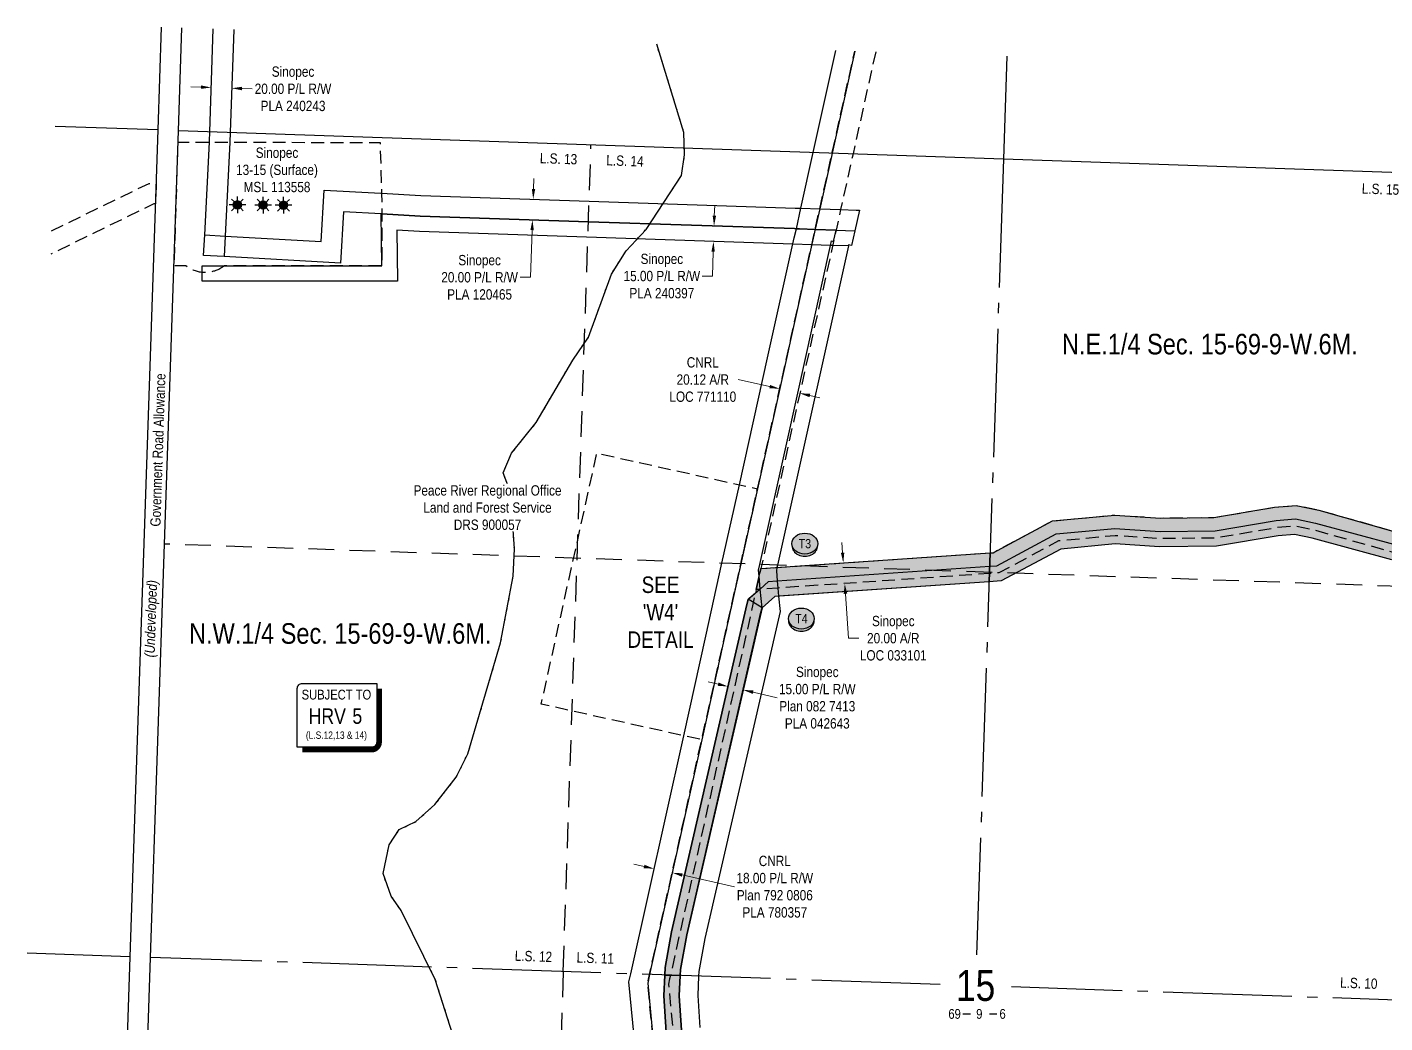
# Model space of a CAD drawing. Extents: x 350681 to 358578, y 6093397 to 6099726.
# Drawn here: x 352862 to 354182, y 6094285 to 6095252 of the extents above; entities that cross this region are included whole.
import ezdxf
from ezdxf.enums import TextEntityAlignment as Align

# ---------------------------------------------------------------- set-up
doc = ezdxf.new("R2010")
doc.units = 0
doc.header["$LTSCALE"] = 5
doc.header["$PDMODE"] = 3
doc.header["$PDSIZE"] = 20
for name, pattern in [('foc-ACCESSROAD', [3.75, 2.5, -1.25]), ('foc-LSD', [8, 5, -3]), ('foc-QUARTERLINE', [33, 25, -3, 2, -3]), ('foc-WHEELTRACKS', [2, 0.4, -1.6])]:
    doc.linetypes.add(name, pattern=pattern)
doc.layers.get('Defpoints').update_dxf_attribs({"color": 9})
for name, color, linetype in [('10', 1, 'Continuous'), ('9', 3, 'Continuous'), ('C-AR', 13, 'foc-ACCESSROAD'), ('C-RW', 13, 'Continuous'), ('C-SYMBOL', 7, 'Continuous'), ('CG-NOTES', 7, 'Continuous'), ('CTW', 7, 'Continuous'), ('DETAIL-T', 7, 'Continuous'), ('F-AR', 190, 'foc-ACCESSROAD'), ('F-RW', 190, 'Continuous'), ('F-WS', 190, 'foc-ACCESSROAD'), ('F-WS-S', 8, 'Continuous'), ('L-ROAD-T', 7, 'Continuous'), ('L-SEC', 7, 'Continuous'), ('L-SECLBL', 7, 'Continuous'), ('L-SECQ', 8, 'foc-QUARTERLINE'), ('L-SECTION-LSD', 7, 'foc-LSD'), ('P-BUFFER-H 100m', 191, 'Continuous'), ('P-CROSSINGS', 250, 'Continuous'), ('P-TEMP-BLUE', 146, 'Continuous'), ('T-WATER-P3', 160, 'foc-WHEELTRACKS')]:
    doc.layers.add(name, color=color, linetype=linetype)
for name, color, linetype, lineweight in [('C-AR-T', 13, 'Continuous', 9), ('C-RW-T', 13, 'Continuous', 9), ('F-AR-T', 190, 'Continuous', 9), ('F-RW-T', 190, 'Continuous', 9), ('F-WS-T', 190, 'Continuous', 9), ('T-TEXT', 48, 'Continuous', 18)]:
    doc.layers.add(name, color=color, linetype=linetype, lineweight=lineweight)
doc.layers.add('P-TEMP-BLUE-H', color=7, linetype='Continuous', true_color=0x99e6ff)
doc.styles.add('100L', font='ARIALN.TTF', dxfattribs={"height": 11})
doc.styles.add('175L', font='ARIALN.TTF', dxfattribs={"height": 20})
doc.styles.add('80CG', font='ARIALN.TTF', dxfattribs={"height": 10})
doc.styles.add('80L', font='ARIALN.TTF', dxfattribs={"height": 10})
doc.styles.add('80LS', font='ARIALNI.TTF', dxfattribs={"height": 10})
doc.styles.add('Crossing', font='ARIALN.TTF', dxfattribs={"height": 10})
doc.styles.add('foc-LtypeFont', font='ARIALN.TTF', dxfattribs={"height": 7.35})
doc.styles.add('HRV', font='ARIALN.TTF', dxfattribs={"height": 3})
doc.styles.add('SIMPLEX', font='ARIALN.TTF')
doc.linetypes.add('foc-TOPO-flowdirection-NOLINE', pattern='A,0,[">",foc-LtypeFont,S=0.3,R=0,X=0,Y=-0.945],-20,[">",foc-LtypeFont,S=0.3,R=0,X=0,Y=-0.945],0', length=20)
doc.dimstyles.new('Compass 5 000', dxfattribs={"dimscale": 5, "dimtxt": 9, "dimasz": 2, "dimexe": 0.2, "dimexo": 0.0625, "dimgap": 0.5, "dimtad": 0, "dimtih": 1, "dimtoh": 1, "dimzin": 0, "dimdsep": 46, "dimtxsty": '80CG', "dimcen": 0.1, "dimse1": 1, "dimse2": 1, "dimclrd": 256, "dimclrt": 256, "dimaunit": 1, "dimadec": 4, "dimazin": 0, "dimtfac": 0.06, "dimtofl": 0, "dimtmove": 0, "dimatfit": 1, "dimfxl": 0.2, "dimtolj": 1, "dimtzin": 0, "dimlwd": -1, "dimarcsym": 0})

# ---------------------------------------------------------------- blocks, each defined once
blk = doc.blocks.new('L-SECLBL')
at = {"layer": '9', "color": 7}
for p, q in [((-5.1, -27.8), (-12.3, -27.8)), ((20.7, -27.8), (13.5, -27.8))]:
    blk.add_line(p, q, dxfattribs=at)
at = {"layer": '10', "color": 2, "style": 'SIMPLEX'}
blk.add_attdef('SEC', text='', height=30, dxfattribs=at).set_placement((0, 0), align=Align.MIDDLE)
at = {"layer": '10', "color": 5, "style": '80L'}
blk.add_attdef('TWP', text='', height=9.5, dxfattribs=at).set_placement((-14.4, -27.4), align=Align.MIDDLE_RIGHT)
blk.add_attdef('RGE', text='', height=9.5, dxfattribs=at).set_placement((3.6, -27.4), align=Align.MIDDLE_CENTER)
blk.add_attdef('MER', text='', height=9.5, dxfattribs=at).set_placement((23.2, -27.4), align=Align.MIDDLE_LEFT)
blk = doc.blocks.new('HRV')
blk.add_lwpolyline([(-35.1, 31.6), (37.2, 31.6), (37.2, -25.5, -0.414214), (32.2, -30.5), (-40.1, -30.5), (-40.1, 26.6, -0.414214)], format="xyb", close=True)
at = {"const_width": 5, "flags": 128}
blk.add_lwpolyline([(-35.1, -33), (32.2, -33, 0.414214), (39.7, -25.5), (39.7, 26.6)], format="xyb", dxfattribs=at)
at = {"style": '80L'}
blk.add_text('SUBJECT TO', height=9.5, dxfattribs=at).set_placement((-2, 13.1), align=Align.BOTTOM_CENTER)
blk.add_attdef('(N.W.1/4 00)', text='', height=7.12, dxfattribs=at).set_placement((-2, -24.4), align=Align.BOTTOM_CENTER)
at = {"layer": 'CTW', "color": 3, "style": 'HRV'}
blk.add_text('HRV', height=15, dxfattribs=at).set_placement((-10.9, -0.2), align=Align.MIDDLE_CENTER)
blk.add_attdef('0', text='', height=15, dxfattribs=at).set_placement((18.3, -0.2), align=Align.MIDDLE_CENTER)
blk = doc.blocks.new('*D386')
at = {"layer": 'C-AR-T', "transparency": 16777216}
for p, q in [((353584.1, 6094903), (353553.4, 6094909.8)), ((353623.2, 6094894.3), (353632.9, 6094892.2))]:
    blk.add_line(p, q, dxfattribs=at)
for points in [[(353584.5, 6094904.6), (353583.8, 6094901.4), (353593.9, 6094900.9)], [(353623.5, 6094896), (353622.8, 6094892.7), (353613.4, 6094896.5)]]:
    blk.add_solid(points, dxfattribs=at)
at = {"layer": 'Defpoints', "color": 0, "transparency": 16777216}
for p in [(353595.4, 6094907.8), (353615, 6094903.5), (353593.9, 6094900.9)]:
    blk.add_point(p, dxfattribs=at)
at = {"layer": 'C-AR-T', "transparency": 16777216, "insert": (353519.1, 6094909.8), "char_height": 10, "attachment_point": 5, "style": '80CG'}
blk.add_mtext('\\A1;CNRL\\P20.12 A/R\\PLOC 771110', dxfattribs=at)
blk = doc.blocks.new('*D393')
at = {"layer": 'Defpoints', "color": 0, "transparency": 16777216}
for p in [(353558.3, 6094608.2), (353538.3, 6094588.2), (353552.9, 6094584.8)]:
    blk.add_point(p, dxfattribs=at)
at = {"layer": 'F-RW-T', "transparency": 16777216}
for p, q in [((353533.9, 6094613.8), (353524.2, 6094616)), ((353568, 6094605.9), (353591.3, 6094600.6))]:
    blk.add_line(p, q, dxfattribs=at)
for points in [[(353534.3, 6094615.4), (353533.6, 6094612.2), (353543.7, 6094611.5)], [(353568.4, 6094607.6), (353567.7, 6094604.3), (353558.3, 6094608.2)]]:
    blk.add_solid(points, dxfattribs=at)
at = {"layer": 'F-RW-T', "transparency": 16777216, "insert": (353630.4, 6094600.6), "char_height": 10, "attachment_point": 5, "style": '80CG'}
blk.add_mtext('\\A1;Sinopec\\P15.00 P/L R/W\\PPlan 082 7413\\PPLA 042643', dxfattribs=at)
blk = doc.blocks.new('*D398')
at = {"layer": 'Defpoints', "color": 0, "transparency": 16777216}
for p in [(353308.2, 6095086.6), (353307.6, 6095066.6), (353353.5, 6095065.1)]:
    blk.add_point(p, dxfattribs=at)
at = {"layer": 'F-RW-T', "transparency": 16777216}
for p, q in [((353354.5, 6095095.1), (353354.9, 6095105.1)), ((353353.2, 6095055.1), (353351.6, 6095009.2)), ((353351.6, 6095009.2), (353341.6, 6095009.2))]:
    blk.add_line(p, q, dxfattribs=at)
for points in [[(353352.9, 6095095.1), (353356.2, 6095095), (353354.2, 6095085.1)], [(353351.5, 6095055.2), (353354.8, 6095055), (353353.5, 6095065.1)]]:
    blk.add_solid(points, dxfattribs=at)
at = {"layer": 'F-RW-T', "transparency": 16777216, "insert": (353302.1, 6095009.2), "char_height": 10, "attachment_point": 5, "style": '80CG'}
blk.add_mtext('\\A1;Sinopec\\P20.00 P/L R/W\\PPLA 120465', dxfattribs=at)
blk = doc.blocks.new('*D400')
at = {"layer": 'Defpoints', "color": 0, "transparency": 16777216}
for p in [(353041.2, 6095195.4), (353061.2, 6095194.7), (353061.1, 6095193)]:
    blk.add_point(p, dxfattribs=at)
at = {"layer": 'F-RW-T', "transparency": 16777216}
for p, q in [((353031.2, 6095194), (353021.2, 6095194.4)), ((353071.1, 6095192.7), (353081.1, 6095192.4))]:
    blk.add_line(p, q, dxfattribs=at)
for points in [[(353031.2, 6095195.7), (353031.1, 6095192.4), (353041.2, 6095193.7)], [(353071.2, 6095194.4), (353071.1, 6095191), (353061.1, 6095193)]]:
    blk.add_solid(points, dxfattribs=at)
at = {"layer": 'F-RW-T', "transparency": 16777216, "insert": (353120.7, 6095192.4), "char_height": 10, "attachment_point": 5, "style": '80CG'}
blk.add_mtext('\\A1;Sinopec\\P20.00 P/L R/W\\PPLA 240243', dxfattribs=at)
blk = doc.blocks.new('*D401')
at = {"layer": 'Defpoints', "color": 0, "transparency": 16777216}
for p in [(353504.9, 6095060), (353504.4, 6095045), (353529.5, 6095044.1)]:
    blk.add_point(p, dxfattribs=at)
at = {"layer": 'F-RW-T', "transparency": 16777216}
for p, q in [((353530.3, 6095069.1), (353530.7, 6095079.1)), ((353529.2, 6095034.1), (353528.4, 6095010.4)), ((353528.4, 6095010.4), (353518.4, 6095010.4))]:
    blk.add_line(p, q, dxfattribs=at)
for points in [[(353528.7, 6095069.2), (353532, 6095069.1), (353530, 6095059.1)], [(353527.5, 6095034.2), (353530.8, 6095034.1), (353529.5, 6095044.1)]]:
    blk.add_solid(points, dxfattribs=at)
at = {"layer": 'F-RW-T', "transparency": 16777216, "insert": (353479.3, 6095010.4), "char_height": 10, "attachment_point": 5, "style": '80CG'}
blk.add_mtext('\\A1;Sinopec\\P15.00 P/L R/W\\PPLA 240397', dxfattribs=at)
blk = doc.blocks.new('*D403')
at = {"layer": 'C-RW-T', "transparency": 16777216}
for p, q in [((353462, 6094436.5), (353452.2, 6094438.7)), ((353499, 6094428.3), (353550, 6094416.9))]:
    blk.add_line(p, q, dxfattribs=at)
for points in [[(353462.4, 6094438.2), (353461.6, 6094434.9), (353471.8, 6094434.4)], [(353499.4, 6094429.9), (353498.7, 6094426.7), (353489.3, 6094430.5)]]:
    blk.add_solid(points, dxfattribs=at)
at = {"layer": 'Defpoints', "color": 0, "transparency": 16777216}
for p in [(353483.7, 6094488.2), (353501.3, 6094484.3), (353471.8, 6094434.4)]:
    blk.add_point(p, dxfattribs=at)
at = {"layer": 'C-RW-T', "transparency": 16777216, "insert": (353589.1, 6094416.9), "char_height": 10, "attachment_point": 5, "style": '80CG'}
blk.add_mtext('\\A1;CNRL\\P18.00 P/L R/W\\PPlan 792 0806\\PPLA 780357', dxfattribs=at)
blk = doc.blocks.new('*D405')
at = {"layer": 'Defpoints', "color": 0, "transparency": 16777216}
for p in [(353722.9, 6094736.2), (353655.7, 6094731.6), (353724.3, 6094716.2)]:
    blk.add_point(p, dxfattribs=at)
at = {"layer": 'F-AR-T', "transparency": 16777216}
for p, q in [((353655, 6094741.5), (353654.4, 6094751.5)), ((353657.8, 6094701.6), (353660.8, 6094658.4)), ((353660.8, 6094658.4), (353670.8, 6094658.4))]:
    blk.add_line(p, q, dxfattribs=at)
for points in [[(353656.7, 6094741.7), (353653.4, 6094741.4), (353655.7, 6094731.6)], [(353659.5, 6094701.8), (353656.1, 6094701.5), (353657.1, 6094711.6)]]:
    blk.add_solid(points, dxfattribs=at)
at = {"layer": 'F-AR-T', "transparency": 16777216, "insert": (353704.3, 6094658.4), "char_height": 10, "attachment_point": 5, "style": '80CG'}
blk.add_mtext('\\A1;Sinopec\\P20.00 A/R\\PLOC 033101', dxfattribs=at)
blk = doc.blocks.new('GAS')
h = blk.add_hatch(color=255)
h.dxf.hatch_style = 1
edge = h.paths.add_edge_path()
edge.add_arc((0, 0), 0.9, 0, 360)
for p, q in [((-0.81, 0), (-1.62, 0)), ((-0.57, 0.57), (-1.14, 1.14)), ((0, 0.81), (0, 1.62)), ((0.57, 0.57), (1.14, 1.14)), ((1.62, 0), (0.81, 0)), ((-0.57, -0.57), (-1.14, -1.14)), ((0, -0.81), (0, -1.62)), ((1.14, -1.14), (0.57, -0.57))]:
    blk.add_line(p, q)
blk.add_circle((0, 0), 0.8)
blk = doc.blocks.new('XING3')
h = blk.add_hatch(color=250)
h.dxf.hatch_style = 1
edge = h.paths.add_edge_path()
edge.add_ellipse((0, -2), major_axis=(-12.5, 0), ratio=0.816297, start_angle=0, end_angle=180)
edge.add_line((12.5, -2), (12.5, 0))
edge.add_ellipse((0, 0), major_axis=(-12.5, 0), ratio=0.816297, start_angle=0, end_angle=180, ccw=False)
edge.add_line((-12.5, 0), (-12.5, -2))
at = {"layer": 'P-BUFFER-H 100m'}
h = blk.add_hatch(color=256, dxfattribs=at)
h.dxf.hatch_style = 1
edge = h.paths.add_edge_path()
edge.add_ellipse((0, 0), major_axis=(-12.5, 0), ratio=0.816297, start_angle=0, end_angle=360)
at = {"color": 250}
blk.add_ellipse((0, 0), major_axis=(-12.5, 0), ratio=0.816297, dxfattribs=at)
blk.add_ellipse((0, -2), major_axis=(-12.5, 0), ratio=0.816297, start_param=0, end_param=3.141593, dxfattribs=at)
at = {"color": 250, "style": 'Crossing'}
blk.add_attdef('CROSSING', text='', height=9, dxfattribs=at).set_placement((0.1, 0), align=Align.MIDDLE_CENTER)
at = {"color": 250, "style": 'Crossing', "flags": 1}
for tag, p in [('OWNER', (0.1, -12.5)), ('DESCRIPTION', (0.1, -25.8)), ('LOCATION', (0.1, -39.3)), ('DWG_REF', (0.1, -52.8))]:
    blk.add_attdef(tag, text='', height=9, dxfattribs=at).set_placement(p, align=Align.MIDDLE_CENTER)

msp = doc.modelspace()

# ---------------------------------------------------------------- hatches: boundary and pattern name
at = {"layer": 'P-TEMP-BLUE-H'}
h = msp.add_hatch(color=256, dxfattribs=at)
h.dxf.hatch_style = 1
h.paths.add_polyline_path([(354610.688, 6095021.38), (354287.191, 6094731.321), (354189.151, 6094734.756), (354111.421, 6094755.797), (354094.501, 6094759.238), (354078.411, 6094757.902), (354018.459, 6094747.813), (353963.247, 6094747.249), (353920.05, 6094750.064), (353867.235, 6094745.116), (353809.335, 6094714.059), (353797.535, 6094713.249), (353798.479, 6094741.372), (353801.41, 6094741.573), (353858.99, 6094772.458), (353919.651, 6094778.142), (353964.015, 6094775.252), (354015.978, 6094775.781), (354074.923, 6094785.701), (354096.165, 6094787.466), (354117.986, 6094783.028), (354190.043, 6094762.627), (354279.464, 6094757.499), (354384.391, 6094852.967), (354387.754, 6094849.269), (354611.742, 6095053.09)])
h = msp.add_hatch(color=256, dxfattribs=at)
h.dxf.hatch_style = 1
h.paths.add_polyline_path([(353797.535, 6094713.249), (353589.101, 6094698.937), (353576.705, 6094688.085), (353563.23, 6094696.486), (353574.229, 6094705.932), (353570.982, 6094705.709), (353575.508, 6094726.062), (353591.237, 6094727.142), (353798.479, 6094741.372)])
h = msp.add_hatch(color=256, dxfattribs=at)
h.dxf.hatch_style = 1
h.paths.add_polyline_path([(353482.105, 6094331.063), (353497.094, 6094330.549), (353497.385, 6094336.517), (353503.501, 6094370.176), (353575.657, 6094683.625), (353576.687, 6094688.096), (353563.23, 6094696.486), (353561.044, 6094686.989), (353488.809, 6094373.2), (353482.455, 6094338.23)])
h = msp.add_hatch(color=256, dxfattribs=at)
h.dxf.hatch_style = 1
h.paths.add_polyline_path([(353482.105, 6094331.063), (353481.114, 6094310.778), (353483.569, 6094275.497), (353488.099, 6094254.799), (353493.649, 6094239.633), (353494.96, 6094236.05), (353497.749, 6094230.01), (353506.766, 6094210.486), (353541.946, 6094168.422), (353645.288, 6094052.41), (353610.566, 6094020.665), (353703.941, 6093914.045), (353715.393, 6093923.729), (353631.518, 6094019.502), (353666.333, 6094051.33), (353553.299, 6094178.222), (353519.547, 6094218.58), (353511.364, 6094236.297), (353508.832, 6094241.78), (353507.732, 6094244.786), (353502.532, 6094258.998), (353498.453, 6094277.632), (353496.136, 6094310.933), (353497.094, 6094330.549)])

# ---------------------------------------------------------------- linework, layer by layer
at = {"layer": 'C-AR', "flags": 128}
msp.add_lwpolyline([(353687.208, 6095228.473), (353665.139, 6095129.185), (353664.331, 6095125.56), (353663.604, 6095122.286), (353653.099, 6095075.036), (353648.684, 6095055.178), (353646.237, 6095044.163), (353601.096, 6094841.144), (353576.392, 6094730.04), (353575.508, 6094726.062), (353573.911, 6094718.883), (353573.657, 6094717.743), (353570.982, 6094705.709), (353570.277, 6094702.538), (353569.172, 6094697.568), (353487.637, 6094330.856), (353486.888, 6094327.488), (353485.732, 6094322.064), (353493.649, 6094239.633), (353494.182, 6094234.082), (353497.749, 6094230.01), (353636.579, 6094071.539), (353649.759, 6094056.496), (353654.486, 6094051.101), (353657.773, 6094047.348), (353659.643, 6094045.214), (353670.24, 6094033.119), (353673.688, 6094029.208), (353770.85, 6093918.275), (353784.785, 6093902.369), (353867.118, 6093808.433)], dxfattribs=at)
at = {"layer": 'F-AR', "flags": 128}
msp.add_lwpolyline([(352886.012, 6095054.36), (352980.673, 6095100.5), (352987.608, 6095100.477), (352986.93, 6095080.497), (352985.283, 6095080.498), (352885.245, 6095031.737)], dxfattribs=at)
msp.add_lwpolyline([(354611.047, 6095032.183), (354397.847, 6094838.177), (354288.677, 6094738.85), (354189.383, 6094742.033), (354113.264, 6094763.585), (354094.977, 6094767.303), (354077.414, 6094765.845), (354017.751, 6094755.803), (353963.466, 6094755.249), (353919.936, 6094758.086), (353864.879, 6094752.927), (353807.071, 6094721.92), (353797.805, 6094721.284), (353592.009, 6094707.152), (353574.936, 6094706.221), (353574.229, 6094705.932), (353570.982, 6094705.709), (353573.657, 6094717.743), (353573.911, 6094718.883), (353575.508, 6094726.062), (353591.237, 6094727.142), (353798.479, 6094741.372), (353801.41, 6094741.573), (353858.99, 6094772.458), (353919.651, 6094778.142), (353964.015, 6094775.252), (354015.978, 6094775.781), (354074.923, 6094785.701), (354096.165, 6094787.466), (354117.986, 6094783.028), (354190.043, 6094762.627), (354279.464, 6094757.499), (354384.391, 6094852.967), (354387.754, 6094849.269), (354611.742, 6095053.09), (354611.378, 6095042.142), (354611.047, 6095032.183)], close=True, dxfattribs=at)
at = {"layer": 'F-RW'}
msp.add_lwpolyline([(353063.045, 6095249.927), (353059.709, 6095150.003), (353059.39, 6095140.489), (353054.765, 6095049.321), (353053.752, 6095029.352), (353033.788, 6095030.467), (353034.836, 6095050.436), (353039.366, 6095140.474), (353039.42, 6095141.537), (353039.725, 6095150.692), (353043.061, 6095250.614)], dxfattribs=at)
msp.add_lwpolyline([(353407.879, 6095063.261), (353608.356, 6095056.51), (353610.052, 6095056.455), (353613.232, 6095056.348), (353628.349, 6095055.839), (353648.68, 6095055.154), (353666.966, 6095054.499), (353663.804, 6095040.251), (353660.879, 6095040.913), (353660.611, 6095039.704), (353645.36, 6095040.219), (353643.332, 6095040.287), (353625.027, 6095040.905), (353606.73, 6095041.522), (353243.519, 6095053.796), (353221.54, 6095055.013), (353222.258, 6095005.337), (353032.305, 6095005.37), (353032.307, 6095013.976), (353032.309, 6095020.441), (353053.805, 6095020.399), (353207.044, 6095020.336), (353206.313, 6095070.888), (353207.06, 6095070.846), (353244.191, 6095068.778), (353407.879, 6095063.261)], close=True, dxfattribs=at)
at = {"layer": 'F-WS', "flags": 128}
for points in [[(353052.962, 6095019.719), (353052.098, 6095019.103), (353051.212, 6095018.518), (353050.306, 6095017.965), (353049.381, 6095017.444), (353048.439, 6095016.956), (353047.479, 6095016.502), (353046.505, 6095016.082), (353045.516, 6095015.697), (353044.513, 6095015.347), (353043.5, 6095015.032), (353042.475, 6095014.754), (353041.441, 6095014.512), (353040.4, 6095014.307), (353039.352, 6095014.139), (353038.299, 6095014.007), (353037.241, 6095013.914), (353036.181, 6095013.858), (353035.12, 6095013.839), (353034.059, 6095013.859), (353032.998, 6095013.915), (353032.307, 6095013.976), (353031.941, 6095014.009), (353030.888, 6095014.14), (353029.84, 6095014.309), (353028.799, 6095014.514), (353027.765, 6095014.756), (353026.741, 6095015.035), (353025.727, 6095015.35), (353024.725, 6095015.701), (353023.736, 6095016.086), (353022.761, 6095016.506), (353021.802, 6095016.961), (353020.86, 6095017.449), (353019.935, 6095017.971), (353019.03, 6095018.525), (353018.144, 6095019.11), (353016.438, 6095020.373), (353005.184, 6095020.375), (353009.087, 6095140.462), (353039.365, 6095140.447), (353059.388, 6095140.444), (353205.299, 6095140.355), (353206.771, 6095092.685), (353206.797, 6095090.885), (353207.061, 6095072.643), (353207.06, 6095070.846), (353207.044, 6095020.336), (353053.805, 6095020.399), (353052.962, 6095019.719)], [(353546.109, 6094685.964), (353518.046, 6094559.742), (353500.532, 6094563.625), (353362.043, 6094594.32), (353397.443, 6094754.031), (353416.129, 6094838.336), (353554.727, 6094807.618), (353572.292, 6094803.723), (353556.064, 6094730.737), (353548.372, 6094696.14), (353546.109, 6094685.964)]]:
    msp.add_lwpolyline(points, close=True, dxfattribs=at)
at = {"layer": 'L-SEC', "flags": 128}
for points in [[(352992.652, 6095252.347), (352989.369, 6095152.425)], [(353009.469, 6095151.735), (353012.752, 6095251.656)], [(352989.369, 6095152.425), (352889.45, 6095155.763)], [(352989.369, 6095152.425), (352962.125, 6094348.875)], [(352982.226, 6094348.186), (353009.469, 6095151.735)], [(353811.329, 6095124.171), (353009.469, 6095151.735)], [(354613.188, 6095096.603), (353811.329, 6095124.171)], [(352962.125, 6094348.875), (352935.418, 6093545.19)], [(352955.52, 6093544.504), (352982.226, 6094348.186)]]:
    msp.add_lwpolyline(points, dxfattribs=at)
at = {"layer": 'L-SECQ', "flags": 128}
for points in [[(353814.585, 6095224.095), (353811.329, 6095124.171)], [(353811.329, 6095124.171), (353785.365, 6094350.687)], [(352962.125, 6094348.875), (352862.206, 6094352.229)], [(353749.917, 6094321.889), (352982.226, 6094348.186)], [(354586.493, 6094293.232), (353819.142, 6094319.517)]]:
    msp.add_lwpolyline(points, dxfattribs=at)
at = {"layer": 'L-SECTION-LSD', "flags": 128}
for points in [[(353383.428, 6094334.443), (353410.399, 6095137.953)], [(354599.84, 6094694.918), (352995.848, 6094749.961)]]:
    msp.add_lwpolyline(points, dxfattribs=at)
at = {"layer": 'P-TEMP-BLUE'}
for points in [[(354189.151, 6094734.756), (354111.421, 6094755.797), (354094.501, 6094759.238), (354078.411, 6094757.902), (354018.459, 6094747.813), (353963.247, 6094747.249), (353920.05, 6094750.064), (353867.235, 6094745.116), (353809.335, 6094714.059), (353797.535, 6094713.249), (353798.479, 6094741.372), (353801.41, 6094741.573), (353858.99, 6094772.458), (353919.651, 6094778.142), (353964.015, 6094775.252), (354015.978, 6094775.781), (354074.923, 6094785.701), (354096.165, 6094787.466), (354117.986, 6094783.028), (354190.043, 6094762.627)], [(353797.805, 6094721.284), (353797.805, 6094721.284)]]:
    msp.add_lwpolyline(points, dxfattribs=at)
for points in [[(353797.535, 6094713.249), (353589.101, 6094698.937), (353576.705, 6094688.085), (353563.23, 6094696.486), (353574.229, 6094705.932), (353570.982, 6094705.709), (353575.508, 6094726.062), (353798.479, 6094741.372)], [(353482.105, 6094331.063), (353497.094, 6094330.549), (353497.385, 6094336.517), (353503.501, 6094370.176), (353575.657, 6094683.625), (353576.687, 6094688.096), (353563.23, 6094696.486), (353561.044, 6094686.989), (353488.809, 6094373.2), (353482.455, 6094338.23), (353482.105, 6094331.063)], [(353482.105, 6094331.063), (353481.114, 6094310.778), (353483.569, 6094275.497), (353488.099, 6094254.799), (353493.649, 6094239.633), (353494.96, 6094236.05), (353497.749, 6094230.01), (353506.766, 6094210.486), (353541.946, 6094168.422), (353645.288, 6094052.41), (353610.566, 6094020.665), (353703.941, 6093914.045), (353715.393, 6093923.729), (353631.518, 6094019.502), (353666.333, 6094051.33), (353553.299, 6094178.222), (353519.547, 6094218.58), (353511.364, 6094236.297), (353508.832, 6094241.78), (353507.732, 6094244.786), (353502.532, 6094258.998), (353498.453, 6094277.632), (353496.136, 6094310.933), (353497.094, 6094330.549)]]:
    msp.add_lwpolyline(points, close=True, dxfattribs=at)

# ---------------------------------------------------------------- block references
at = {"layer": 'CG-NOTES', "xscale": 0.999748, "yscale": 0.999748, "zscale": 0.999748}
msp.add_blockref('HRV', (353164.899, 6094582.915), dxfattribs=at).add_auto_attribs({'(N.W.1/4 00)': '(L.S.12,13 & 14)', '0': '5'})
at = {"layer": 'F-WS-S', "xscale": 4.99874, "yscale": 4.99874, "zscale": 4.99874}
for p in [(353066.629, 6095079.619), (353091.603, 6095079.467), (353111.452, 6095079.261)]:
    msp.add_blockref('GAS', p, dxfattribs=at)
at = {"layer": 'L-SECLBL', "xscale": 0.999748, "yscale": 0.999748, "zscale": 0.999748}
msp.add_blockref('L-SECLBL', (353784.358, 6094320.709), dxfattribs=at).add_auto_attribs({'SEC': '15', 'TWP': '69', 'RGE': '9', 'MER': '6'})
at = {"layer": 'P-CROSSINGS'}
for p, values in [((353618.3, 6094750.372), {'CROSSING': 'T3'}), ((353614.917, 6094677.494), {'CROSSING': 'T4'})]:
    msp.add_blockref('XING3', p, dxfattribs=at).add_auto_attribs(values)

# ---------------------------------------------------------------- texts
at = {"layer": 'C-SYMBOL', "color": 3, "style": '175L'}
for s, p in [('N.E.1/4 Sec. 15-69-9-W.6M.', (354012.136, 6094928.29)), ('N.W.1/4 Sec. 15-69-9-W.6M.', (353166.595, 6094647.058))]:
    msp.add_text(s, height=19.99496, dxfattribs=at).set_placement(p, align=Align.BOTTOM_CENTER)
at = {"layer": 'DETAIL-T', "color": 3, "insert": (353477.988, 6094683.746), "char_height": 15.996, "width": 63.62009, "attachment_point": 5, "style": '80CG'}
msp.add_mtext("SEE\\P'W4'\\PDETAIL", dxfattribs=at)
at = {"layer": 'F-WS-T', "insert": (353105.123, 6095135.332), "char_height": 9.99748, "width": 78.33401, "attachment_point": 2, "style": '80CG'}
msp.add_mtext('Sinopec\\P13-15 (Surface)\\PMSL 113558', dxfattribs=at)
at = {"layer": 'L-ROAD-T', "style": '80L'}
msp.add_text('Government Road Allowance', height=9.99748, rotation=88.096915, dxfattribs=at).set_placement((352989.289, 6094841.411), align=Align.MIDDLE_CENTER)
at = {"layer": 'T-TEXT', "style": '80LS'}
msp.add_text('(Undeveloped)', height=9.99748, rotation=88.096915, dxfattribs=at).set_placement((352982.362, 6094677.407), align=Align.MIDDLE_CENTER)

# ---------------------------------------------------------------- dimensions: what is measured, and where the dimension line sits
at = {"layer": 'C-AR-T'}
dim = msp.add_linear_dim(base=(353593.887, 6094900.851), p1=(353614.954, 6094903.467), p2=(353595.434, 6094907.807), angle=167.464983, text='CNRL\\P20.12 A/R\\PLOC 771110', dimstyle='Compass 5 000', dxfattribs=at)
dim.commit()
dim.dimension.update_dxf_attribs({"geometry": '*D386', "text_midpoint": (353519.148, 6094909.844), "dimtype": 161})
at = {"layer": 'C-RW-T'}
dim = msp.add_linear_dim(base=(353471.758, 6094434.358), p1=(353501.264, 6094484.265), p2=(353483.736, 6094488.167), angle=167.450609, text='CNRL\\P18.00 P/L R/W\\PPlan 792 0806\\PPLA 780357', dimstyle='Compass 5 000', dxfattribs=at)
dim.commit()
dim.dimension.update_dxf_attribs({"geometry": '*D403', "text_midpoint": (353589.06, 6094416.947), "dimtype": 161})
at = {"layer": 'F-AR-T'}
dim = msp.add_linear_dim(base=(353655.733, 6094731.571), p1=(353724.298, 6094716.236), p2=(353722.928, 6094736.184), angle=93.927993, text='Sinopec\\P20.00 A/R\\PLOC 033101', dimstyle='Compass 5 000', dxfattribs=at)
dim.commit()
dim.dimension.update_dxf_attribs({"geometry": '*D405', "text_midpoint": (353704.27, 6094658.407), "dimtype": 161})
at = {"layer": 'F-RW-T'}
dim = msp.add_aligned_dim(p1=(353041.218, 6095195.385), p2=(353061.201, 6095194.717), distance=-1.691, text='Sinopec\\P20.00 P/L R/W\\PPLA 240243', dimstyle='Compass 5 000', dxfattribs=at)
dim.commit()
dim.dimension.update_dxf_attribs({"geometry": '*D400', "text_midpoint": (353120.673, 6095192.36)})
for base, p1, p2, angle, text, picture, middle in [((353353.517, 6095065.094), (353308.231, 6095086.63), (353307.557, 6095066.643), 268.069571, 'Sinopec\\P20.00 P/L R/W\\PPLA 120465', '*D398', (353302.095, 6095009.237)), ((353529.504, 6095044.132), (353504.897, 6095059.994), (353504.39, 6095044.98), 268.064544, 'Sinopec\\P15.00 P/L R/W\\PPLA 240397', '*D401', (353479.279, 6095010.422)), ((353558.304, 6094608.173), (353538.3, 6094588.192), (353552.927, 6094584.824), 347.032529, 'Sinopec\\P15.00 P/L R/W\\PPlan 082 7413\\PPLA 042643', '*D393', (353630.404, 6094600.57))]:
    dim = msp.add_linear_dim(base=base, p1=p1, p2=p2, angle=angle, text=text, dimstyle='Compass 5 000', dxfattribs=at)
    dim.commit()
    dim.dimension.update_dxf_attribs({"geometry": picture, "text_midpoint": middle, "dimtype": 161})

# ---------------------------------------------------------------- next in the draw order: texts
at = {"layer": 'L-SECTION-LSD', "attachment_point": 1, "rotation": 358.034589, "style": '100L', "bg_fill": 3, "box_fill_scale": 1.5, "bg_fill_color": 256, "bg_fill_transparency": 0}
for s, width, gutter_width, insert, char_height in [('\\pi1.88831;L.S. 13', 36.82494, 54.986, (353358.988, 6095130.193), 9.99748), ('L.S. 14', 36.98888, 54.986, (353425.497, 6095128.044), 9.9975), ('\\pi1.8458;L.S. 15', 36.85945, 55, (354158.179, 6095100.674), 10), ('\\pi2.22712;L.S. 12', 37.10237, 54.986, (353334.279, 6094355.01), 9.99748), ('L.S. 11', 36.44031, 54.986, (353396.6, 6094353.213), 9.9975), ('\\pi2.02908;L.S. 10', 36.95405, 55, (354136.891, 6094328.86), 10)]:
    msp.add_mtext_dynamic_manual_height_columns(s, width=width, gutter_width=gutter_width, heights=[0], dxfattribs=dict(at, insert=insert, char_height=char_height))

# ---------------------------------------------------------------- next in the draw order: linework, layer by layer
at = {"layer": 'C-AR', "flags": 128}
msp.add_lwpolyline([(353866.144, 6093779.208), (353769.869, 6093889.049), (353731.893, 6093932.401), (353718.717, 6093947.442), (353644.883, 6094031.72), (353634.999, 6094043.003), (353621.822, 6094058.043), (353474.896, 6094225.755), (353465.534, 6094323.219), (353467.31, 6094331.553), (353518.046, 6094559.742), (353546.109, 6094685.964), (353548.372, 6094696.14), (353556.064, 6094730.737), (353572.292, 6094803.723), (353600.438, 6094930.317), (353604.764, 6094949.77), (353628.353, 6095055.862), (353632.768, 6095075.72), (353644.086, 6095126.625), (353644.81, 6095129.883), (353666.88, 6095229.172)], dxfattribs=at)
at = {"layer": 'C-RW'}
for points in [[(353865.272, 6093753.042), (353768.992, 6093862.94), (353718.382, 6093920.636), (353715.576, 6093923.884), (353705.258, 6093935.656), (353632.77, 6094018.356), (353631.688, 6094019.657), (353621.714, 6094030.857), (353608.548, 6094045.904), (353457.535, 6094218.28), (353447.311, 6094324.535), (353449.013, 6094332.179), (353500.532, 6094563.625), (353521.963, 6094660.281), (353537.769, 6094731.365), (353554.727, 6094807.618), (353582.145, 6094930.946), (353608.052, 6095047.467), (353610.055, 6095056.477), (353614.471, 6095076.335), (353626.516, 6095130.511), (353648.586, 6095229.801)], [(353666.88, 6095229.172), (353644.81, 6095129.883), (353644.086, 6095126.625), (353632.768, 6095075.72), (353628.353, 6095055.862), (353604.764, 6094949.77), (353600.438, 6094930.317), (353572.292, 6094803.723), (353556.064, 6094730.737), (353548.372, 6094696.14), (353546.109, 6094685.964), (353518.046, 6094559.742), (353467.31, 6094331.553), (353465.534, 6094323.219), (353474.896, 6094225.755), (353621.822, 6094058.043), (353634.999, 6094043.003), (353644.883, 6094031.72), (353718.717, 6093947.442), (353731.893, 6093932.401), (353769.869, 6093889.049), (353866.144, 6093779.208)]]:
    msp.add_lwpolyline(points, dxfattribs=at)
at = {"layer": 'F-RW'}
for points in [[(353498.452, 6094277.633), (353496.135, 6094310.934), (353497.092, 6094330.532), (353497.385, 6094336.516), (353503.5, 6094370.176), (353576.705, 6094688.085), (353574.936, 6094706.221), (353573.911, 6094718.883), (353573.385, 6094724.569), (353574.611, 6094730.101), (353601.434, 6094851.169), (353643.332, 6095040.287), (353644.287, 6095044.595), (353646.237, 6095044.163), (353648.68, 6095055.154), (353628.349, 6095055.839), (353613.232, 6095056.348), (353610.052, 6095056.455), (353608.356, 6095056.51), (353407.879, 6095063.261), (353244.191, 6095068.778), (353207.06, 6095070.846), (353206.313, 6095070.888), (353169.67, 6095072.943), (353166.882, 6095023.033), (353053.752, 6095029.352), (353033.788, 6095030.467), (353034.87, 6095050.434), (353054.765, 6095049.321), (353148.033, 6095044.112), (353150.822, 6095094.025), (353206.023, 6095090.929), (353206.797, 6095090.885), (353245.08, 6095088.755), (353408.554, 6095083.255), (353609.029, 6095076.518), (353613.904, 6095076.354), (353614.471, 6095076.335), (353632.768, 6095075.72), (353653.099, 6095075.036), (353668.347, 6095074.523), (353671.387, 6095074.423), (353666.966, 6095054.499), (353663.804, 6095040.251), (353660.879, 6095040.913), (353660.611, 6095039.704), (353598.316, 6094758.519), (353591.763, 6094729.512), (353591.237, 6094727.142), (353590.635, 6094723.851), (353591.529, 6094714.134), (353592.009, 6094707.152), (353592.77, 6094699.188), (353594.277, 6094684.294), (353521.131, 6094366.547), (353515.302, 6094334.459), (353515.079, 6094329.917), (353514.161, 6094311.12), (353516.313, 6094280.195)], [(353483.569, 6094275.497), (353481.114, 6094310.778), (353482.104, 6094331.046), (353482.455, 6094338.23), (353488.809, 6094373.2), (353561.044, 6094686.989), (353563.23, 6094696.486), (353564.083, 6094697.219), (353570.277, 6094702.538), (353574.229, 6094705.932), (353574.936, 6094706.221), (353583.107, 6094713.557), (353591.158, 6094714.109), (353591.529, 6094714.134), (353798.04, 6094728.315), (353805.089, 6094728.799), (353862.818, 6094759.764), (353919.837, 6094765.106), (353963.659, 6094762.25), (354017.13, 6094762.796), (354076.542, 6094772.794), (354095.393, 6094774.36), (354114.877, 6094770.398), (354191.972, 6094749.528)], [(354189.151, 6094734.756), (354111.421, 6094755.797), (354094.501, 6094759.238), (354078.411, 6094757.902), (354018.459, 6094747.813), (353963.247, 6094747.249), (353920.05, 6094750.064), (353867.235, 6094745.116), (353809.335, 6094714.059), (353797.535, 6094713.249), (353592.77, 6094699.188), (353589.101, 6094698.937), (353576.705, 6094688.085), (353503.5, 6094370.176), (353497.385, 6094336.516), (353497.092, 6094330.532), (353496.135, 6094310.934), (353498.452, 6094277.633)]]:
    msp.add_lwpolyline(points, dxfattribs=at)
at = {"layer": 'L-SECTION-LSD', "flags": 128}
msp.add_lwpolyline([(353383.428, 6094334.443), (353356.453, 6093530.821)], dxfattribs=at)
at = {"layer": 'T-WATER-P3', "flags": 128}
msp.add_lwpolyline([(353420.624, 6093408.475), (353408.487, 6093423.114), (353407.307, 6093428.964), (353414.428, 6093448.364), (353423.608, 6093458.445), (353459.749, 6093488.245), (353471.5, 6093514.855), (353476.781, 6093538.176), (353476.092, 6093561.273), (353471.063, 6093584.034), (353458.284, 6093616.632), (353446.555, 6093639.36), (353424.095, 6093649.098), (353397.125, 6093656.428), (353380.975, 6093664.836), (353368.816, 6093682.295), (353371.907, 6093704.435), (353389.658, 6093735.094), (353393.318, 6093748.224), (353393.499, 6093757.394), (353389.089, 6093780.373), (353380.85, 6093799.212), (353380.911, 6093826.322), (353386.152, 6093855.371), (353382.754, 6093908.02), (353378.445, 6093938.327), (353367.256, 6093959.847), (353360.346, 6093979.985), (353353.258, 6094017.444), (353354.949, 6094042.463), (353329.581, 6094119.859), (353322.492, 6094157.139), (353318.453, 6094170.429), (353298.334, 6094209.656), (353288.175, 6094235.344), (353259.028, 6094326.881), (353225.84, 6094393.667), (353216.061, 6094407.715), (353208.311, 6094429.594), (353214.113, 6094457.534), (353224.033, 6094472.603), (353240.124, 6094480.184), (353258.564, 6094496.684), (353279.305, 6094523.246), (353290.716, 6094546.136), (353322.51, 6094653.875), (353334.873, 6094718.812), (353335.944, 6094745.163), (353332.016, 6094800.401), (353325.036, 6094819.17), (353333.127, 6094838.21), (353357.228, 6094868.1), (353392.671, 6094928.801), (353408.022, 6094951.071), (353430.234, 6095012.392), (353444.735, 6095034.961), (353463.986, 6095055.751), (353498.338, 6095108.033), (353501.459, 6095128.112), (353500.78, 6095150.071), (353474.296, 6095235.792)], dxfattribs=at)
at = {"layer": 'T-WATER-P3', "linetype": 'foc-TOPO-flowdirection-NOLINE', "flags": 128}
msp.add_lwpolyline([(353420.624, 6093408.475), (353408.487, 6093423.114), (353407.307, 6093428.964), (353414.428, 6093448.364), (353423.608, 6093458.445), (353459.749, 6093488.245), (353471.5, 6093514.855), (353476.781, 6093538.176), (353476.092, 6093561.273), (353471.063, 6093584.034), (353458.284, 6093616.632), (353446.555, 6093639.36), (353424.095, 6093649.098), (353397.125, 6093656.428), (353380.975, 6093664.836), (353368.816, 6093682.295), (353371.907, 6093704.435), (353389.658, 6093735.094), (353393.318, 6093748.224), (353393.499, 6093757.394), (353389.089, 6093780.373), (353380.85, 6093799.212), (353380.911, 6093826.322), (353386.152, 6093855.371), (353382.754, 6093908.02), (353378.445, 6093938.327), (353367.256, 6093959.847), (353360.346, 6093979.985), (353353.258, 6094017.444), (353354.949, 6094042.463), (353329.581, 6094119.859), (353322.492, 6094157.139), (353318.453, 6094170.429), (353298.334, 6094209.656), (353288.175, 6094235.344), (353259.028, 6094326.881), (353225.84, 6094393.667), (353216.061, 6094407.715), (353208.311, 6094429.594), (353214.113, 6094457.534), (353224.033, 6094472.603), (353240.124, 6094480.184), (353258.564, 6094496.684), (353279.305, 6094523.246), (353290.716, 6094546.136), (353322.51, 6094653.875), (353334.873, 6094718.812), (353335.944, 6094745.163), (353332.016, 6094800.401), (353325.036, 6094819.17), (353333.127, 6094838.21), (353357.228, 6094868.1), (353392.671, 6094928.801), (353408.022, 6094951.071), (353430.234, 6095012.392), (353444.735, 6095034.961), (353463.986, 6095055.751), (353498.338, 6095108.033), (353501.459, 6095128.112), (353500.78, 6095150.071), (353474.296, 6095235.792)], dxfattribs=at)

# ---------------------------------------------------------------- next in the draw order: texts
at = {"layer": 'F-WS-T', "insert": (353309.792, 6094807.092), "char_height": 9.99748, "width": 148.86184, "attachment_point": 2, "style": '80CG', "bg_fill": 3, "box_fill_scale": 1.15, "bg_fill_color": 256, "bg_fill_true_color": 256, "bg_fill_transparency": 0}
msp.add_mtext('Peace River Regional Office Land and Forest Service\\PDRS 900057', dxfattribs=at)

doc.saveas('drawing.dxf')
